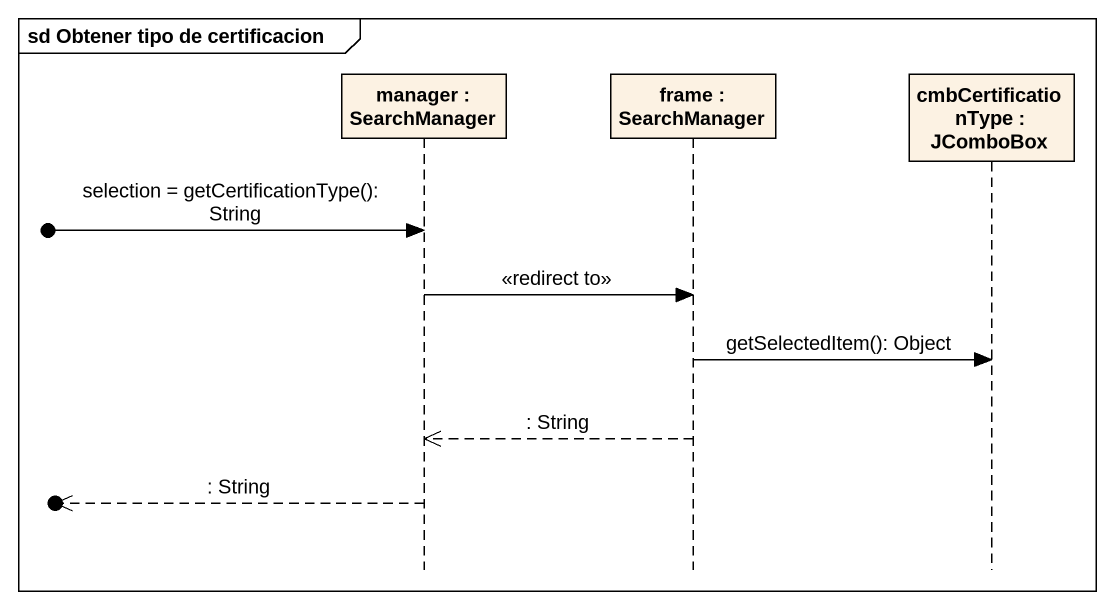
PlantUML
@startuml
mainframe sd Obtener tipo de certificacion
hide footbox
participant "manager : SearchManager" as manager
participant "frame : SearchManager" as frame_
participant "cmbCertificationType : JComboBox" as cmbCertificationType

[o-> manager : selection = getCertificationType(): String
manager -> frame_ : <<redirect to>>
frame_ -> cmbCertificationType : getSelectedItem(): Object
frame_ -->> manager : : String
[o<<-- manager : : String
@enduml
